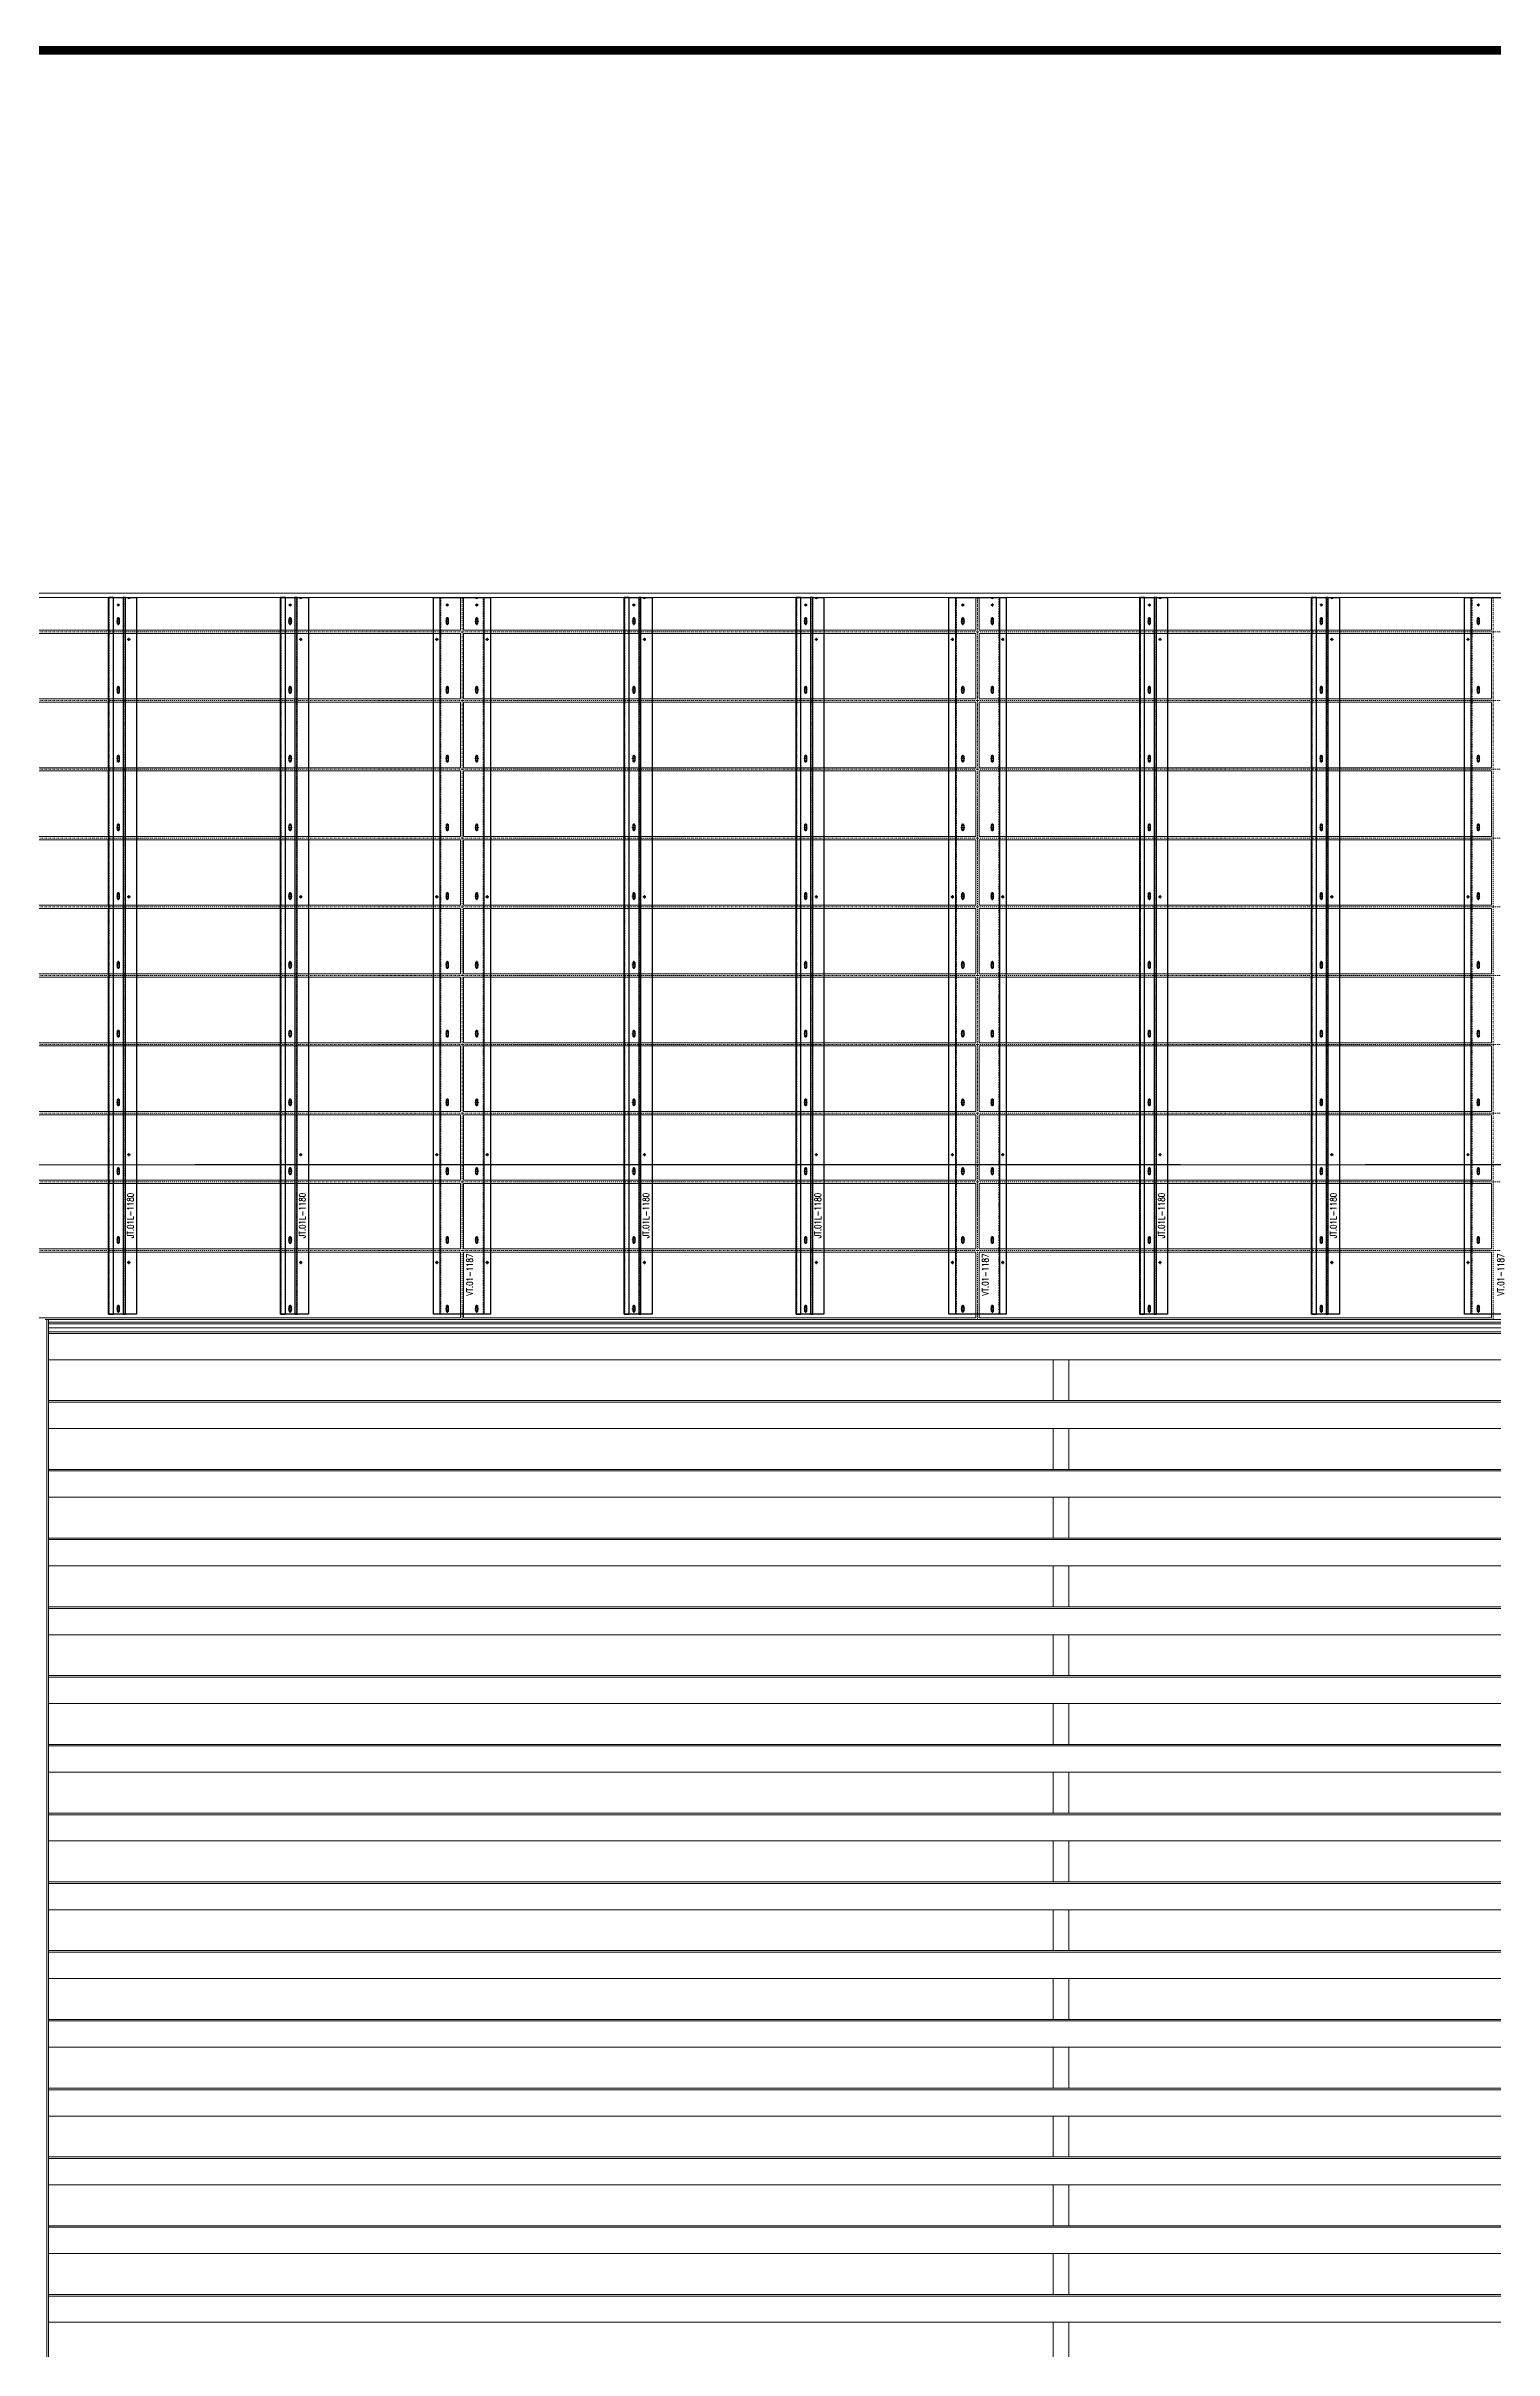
# Model space of a CAD drawing. Header units: inches. Extents: x 841 to 14369, y -4386 to -3225.
# Drawn here: x 1765.3 to 1933.8, y -3918.6 to -3650.6 of the extents above; entities that cross this region are included whole.
import ezdxf
from ezdxf.xclip import XClip

# ---------------------------------------------------------------- set-up
doc = ezdxf.new("R2010")
doc.units = ezdxf.units.IN
doc.header["$MEASUREMENT"] = 0
doc.header["$XCLIPFRAME"] = 0
for name, pattern in [('NBK_Center', [0.541667, 0.333333, -0.0625, 0.083333, -0.0625]), ('NBK_Center2', [0.270833, 0.166667, -0.03125, 0.041667, -0.03125]), ('NBK_CenterX2', [1.083333, 0.666667, -0.125, 0.166667, -0.125]), ('NBK_Hidden', [0.125, 0.083333, -0.041667])]:
    doc.linetypes.add(name, pattern=pattern)
doc.layers.get('Defpoints').update_dxf_attribs({"color": 250, "lineweight": 0})
for name, color, linetype, lineweight in [('!Arch2', 8, 'Continuous', 9), ('!Extrusion', 140, 'Continuous', 25), ('!Gridline', 112, 'NBK_CenterX2', 5), ('!Linetype_Center', 220, 'NBK_Center', 9), ('!Linetype_Center2', 222, 'NBK_Center2', 9), ('!Terracotta', 31, 'Continuous', 20)]:
    doc.layers.add(name, color=color, linetype=linetype, lineweight=lineweight)
doc.styles.add('Romans', font='romans.shx', dxfattribs={"width": 0.8})

# ---------------------------------------------------------------- blocks, each defined once
blk = doc.blocks.new('A$C5F5E00A7')
blk.add_line((2853.84, 0), (-187.78, 0))
blk.add_line((2853.84, 0), (-187.78, 0))
blk = doc.blocks.new('A$C5F5E02A7')
for p, q in [((23.75, 324.5), (-2525, 324.5)), ((-2202.31, 240), (-209.69, 240)), ((-2202.31, 60), (-2202.31, 240)), ((-2202.12, 60), (-2202.12, 240)), ((-211.29, 239.66), (-2202.12, 239.66)), ((-211.29, 239.48), (-2202.12, 239.48)), ((-211.29, 239), (-2202.12, 239)), ((-211.29, 238.55), (-2202.12, 238.55)), ((-211.29, 238.37), (-2202.12, 238.37)), ((-211.29, 235.31), (-2202.12, 235.31)), ((-2085.2, 230.55), (-2085.2, 235.31)), ((-2083.39, 235.31), (-2083.39, 230.55)), ((-211.29, 230.55), (-2202.12, 230.55)), ((-211.29, 230.37), (-2202.12, 230.37)), ((-211.29, 227.31), (-2202.12, 227.31)), ((-2085.2, 222.55), (-2085.2, 227.31)), ((-2083.39, 227.31), (-2083.39, 222.55)), ((-211.29, 222.55), (-2202.12, 222.55)), ((-211.29, 222.37), (-2202.12, 222.37)), ((-211.29, 219.31), (-2202.12, 219.31)), ((-2085.2, 214.55), (-2085.2, 219.31)), ((-2083.39, 219.31), (-2083.39, 214.55)), ((-211.29, 214.55), (-2202.12, 214.55)), ((-211.29, 214.37), (-2202.12, 214.37)), ((-211.29, 211.31), (-2202.12, 211.31)), ((-2085.2, 206.55), (-2085.2, 211.31)), ((-2083.39, 211.31), (-2083.39, 206.55)), ((-211.29, 206.55), (-2202.12, 206.55)), ((-211.29, 206.37), (-2202.12, 206.37)), ((-211.29, 203.31), (-2202.12, 203.31)), ((-2085.2, 198.55), (-2085.2, 203.31)), ((-2083.39, 203.31), (-2083.39, 198.55)), ((-211.29, 198.55), (-2202.12, 198.55)), ((-211.29, 198.37), (-2202.12, 198.37)), ((-211.29, 195.31), (-2202.12, 195.31)), ((-2085.2, 190.55), (-2085.2, 195.31)), ((-2083.39, 195.31), (-2083.39, 190.55)), ((-211.29, 190.55), (-2202.12, 190.55)), ((-211.29, 190.37), (-2202.12, 190.37)), ((-211.29, 187.31), (-2202.12, 187.31)), ((-2085.2, 182.55), (-2085.2, 187.31)), ((-2083.39, 187.31), (-2083.39, 182.55)), ((-211.29, 182.55), (-2202.12, 182.55)), ((-211.29, 182.37), (-2202.12, 182.37)), ((-211.29, 179.31), (-2202.12, 179.31)), ((-2085.2, 174.55), (-2085.2, 179.31)), ((-2083.39, 179.31), (-2083.39, 174.55)), ((-211.29, 174.55), (-2202.12, 174.55)), ((-211.29, 174.37), (-2202.12, 174.37)), ((-211.29, 171.31), (-2202.12, 171.31)), ((-2085.2, 166.55), (-2085.2, 171.31)), ((-2083.39, 171.31), (-2083.39, 166.55)), ((-211.29, 166.55), (-2202.12, 166.55)), ((-211.29, 166.37), (-2202.12, 166.37)), ((-211.29, 163.31), (-2202.12, 163.31)), ((-2085.2, 158.55), (-2085.2, 163.31)), ((-2083.39, 163.31), (-2083.39, 158.55)), ((-211.29, 158.55), (-2202.12, 158.55)), ((-211.29, 158.37), (-2202.12, 158.37)), ((-211.29, 155.31), (-2202.12, 155.31)), ((-2085.2, 150.55), (-2085.2, 155.31)), ((-2083.39, 155.31), (-2083.39, 150.55)), ((-211.29, 150.55), (-2202.12, 150.55)), ((-211.29, 150.37), (-2202.12, 150.37)), ((-211.29, 147.31), (-2202.12, 147.31)), ((-2085.2, 142.55), (-2085.2, 147.31)), ((-2083.39, 147.31), (-2083.39, 142.55)), ((-211.29, 142.55), (-2202.12, 142.55)), ((-211.29, 142.37), (-2202.12, 142.37)), ((-211.29, 139.31), (-2202.12, 139.31)), ((-2085.2, 134.55), (-2085.2, 139.31)), ((-2083.39, 139.31), (-2083.39, 134.55)), ((-211.29, 134.55), (-2202.12, 134.55)), ((-211.29, 134.37), (-2202.12, 134.37)), ((-211.29, 131.31), (-2202.12, 131.31)), ((-2085.2, 126.55), (-2085.2, 131.31)), ((-2083.39, 131.31), (-2083.39, 126.55)), ((-211.29, 126.55), (-2202.12, 126.55)), ((-211.29, 126.37), (-2202.12, 126.37)), ((-211.29, 123.31), (-2202.12, 123.31)), ((-2085.2, 118.55), (-2085.2, 123.31)), ((-2083.39, 123.31), (-2083.39, 118.55))]:
    blk.add_line(p, q)
blk = doc.blocks.new('A$C5F5E3900')
at = {"layer": '!Linetype_Center2'}
for p, q in [((2374.75, 324), (199.25, 324)), ((342, 240), (342, 324)), ((402, 240), (402, 324)), ((462, 240), (462, 324)), ((199.25, 320), (2374.75, 320)), ((199.25, 312), (2374.75, 312)), ((199.25, 304), (2374.75, 304)), ((199.25, 296), (2374.75, 296)), ((199.25, 288), (2374.75, 288)), ((199.25, 280), (2374.75, 280)), ((199.25, 272), (2374.75, 272)), ((199.25, 264), (2374.75, 264)), ((199.25, 256), (2374.75, 256)), ((199.25, 248), (2374.75, 248)), ((293.5, 240), (2286.5, 240))]:
    blk.add_line(p, q, dxfattribs=at)
at = {"layer": '!Terracotta'}
for points in [[(341.81, 320.19), (282.19, 320.19), (282.19, 324), (341.81, 324)], [(342.19, 320.19), (401.81, 320.19), (401.81, 324), (342.19, 324)], [(461.81, 320.19), (402.19, 320.19), (402.19, 324), (461.81, 324)], [(341.81, 319.81), (282.19, 319.81), (282.19, 312.19), (341.81, 312.19)], [(342.19, 319.81), (401.81, 319.81), (401.81, 312.19), (342.19, 312.19)], [(461.81, 319.81), (402.19, 319.81), (402.19, 312.19), (461.81, 312.19)], [(341.81, 304.19), (282.19, 304.19), (282.19, 311.81), (341.81, 311.81)], [(342.19, 304.19), (401.81, 304.19), (401.81, 311.81), (342.19, 311.81)], [(461.81, 304.19), (402.19, 304.19), (402.19, 311.81), (461.81, 311.81)], [(341.81, 303.81), (282.19, 303.81), (282.19, 296.19), (341.81, 296.19)], [(342.19, 303.81), (401.81, 303.81), (401.81, 296.19), (342.19, 296.19)], [(461.81, 303.81), (402.19, 303.81), (402.19, 296.19), (461.81, 296.19)], [(341.81, 288.19), (282.19, 288.19), (282.19, 295.81), (341.81, 295.81)], [(342.19, 288.19), (401.81, 288.19), (401.81, 295.81), (342.19, 295.81)], [(461.81, 288.19), (402.19, 288.19), (402.19, 295.81), (461.81, 295.81)], [(341.81, 287.81), (282.19, 287.81), (282.19, 280.19), (341.81, 280.19)], [(342.19, 287.81), (401.81, 287.81), (401.81, 280.19), (342.19, 280.19)], [(461.81, 287.81), (402.19, 287.81), (402.19, 280.19), (461.81, 280.19)], [(341.81, 272.19), (282.19, 272.19), (282.19, 279.81), (341.81, 279.81)], [(342.19, 272.19), (401.81, 272.19), (401.81, 279.81), (342.19, 279.81)], [(461.81, 272.19), (402.19, 272.19), (402.19, 279.81), (461.81, 279.81)], [(341.81, 271.81), (282.19, 271.81), (282.19, 264.19), (341.81, 264.19)], [(342.19, 271.81), (401.81, 271.81), (401.81, 264.19), (342.19, 264.19)], [(461.81, 271.81), (402.19, 271.81), (402.19, 264.19), (461.81, 264.19)], [(341.81, 256.19), (282.19, 256.19), (282.19, 263.81), (341.81, 263.81)], [(342.19, 256.19), (401.81, 256.19), (401.81, 263.81), (342.19, 263.81)], [(461.81, 256.19), (402.19, 256.19), (402.19, 263.81), (461.81, 263.81)], [(341.81, 255.81), (282.19, 255.81), (282.19, 248.19), (341.81, 248.19)], [(342.19, 255.81), (401.81, 255.81), (401.81, 248.19), (342.19, 248.19)], [(461.81, 255.81), (402.19, 255.81), (402.19, 248.19), (461.81, 248.19)], [(293.31, 240.19), (293.31, 240.19), (341.81, 240.19), (341.81, 247.81), (282.19, 247.81), (282.19, 240.19)], [(342.19, 247.81), (401.81, 247.81), (401.81, 240.19), (342.19, 240.19)], [(461.81, 247.81), (402.19, 247.81), (402.19, 240.19), (461.81, 240.19)]]:
    blk.add_lwpolyline(points, close=True, dxfattribs=at)
blk = doc.blocks.new('A$C5F5E469F')
at = {"layer": '!Arch2', "color": 1}
blk.add_blockref('A$C5F5E02A7', (2568, 0), dxfattribs=at)
at = {"color": 1}
blk.add_blockref('A$C5F5E3900', (72, 0), dxfattribs=at)
blk = doc.blocks.new('GRID_ELEV NORTH_N')
at = {"layer": '!Gridline'}
blk.add_line((-6.5042, 10.7137, 7.8434), (15.1097, 10.7137, 7.8434), dxfattribs=at)
blk = doc.blocks.new('WEEP HOLE')
at = {"layer": '!Linetype_Center'}
for p, q in [((-0.22, 0.37), (0.22, 0.37)), ((0, 0.83), (0, -0.08))]:
    blk.add_line(p, q, dxfattribs=at)
at = {"color": 0}
blk.add_lwpolyline([(-0.14, 0.61), (-0.14, 0.14, 0.414214), (0, 0, 0.414214), (0.14, 0.14), (0.14, 0.61, 0.414214), (0, 0.75, 0.414214)], format="xyb", close=True, dxfattribs=at)
blk = doc.blocks.new('TAP HOLE_5mm')
at = {"layer": '!Linetype_Center2'}
for points in [[(-0.18, 0), (0.18, 0)], [(0, 0.18), (0, -0.18)]]:
    blk.add_lwpolyline(points, dxfattribs=at)
blk.add_circle((0, 0), 0.101)
blk = doc.blocks.new('VT.01-1187')
at = {"layer": '!Extrusion'}
blk.add_lwpolyline([(3.33, 0), (-3.33, 0), (-3.33, 83.38), (1.58, 83.38, 1), (1.86, 83.38), (3.33, 83.38)], format="xyb", close=True, dxfattribs=at)
blk.add_lwpolyline([(1.86, 83.38), (2.54, 83.38), (2.54, 0), (-2.54, 0), (-2.54, 83.38), (1.58, 83.38)], dxfattribs=at)
at = {"layer": '!Extrusion', "linetype": 'NBK_Hidden'}
blk.add_lwpolyline([(1.86, 83.38), (2.46, 83.38), (2.46, 0), (-2.46, 0), (-2.46, 83.38), (1.58, 83.38)], dxfattribs=at)
at = {"layer": '!Extrusion', "rotation": 360}
for name, p in [('WEEP HOLE', (-1.72, 80.25)), ('TAP HOLE_5mm', (-1.72, 82.5)), ('WEEP HOLE', (1.72, 80.25)), ('TAP HOLE_5mm', (1.72, 82.5)), ('TAP HOLE_5mm', (-2.93, 78.49)), ('TAP HOLE_5mm', (2.93, 78.49)), ('WEEP HOLE', (-1.72, 72.25)), ('WEEP HOLE', (1.72, 72.25)), ('WEEP HOLE', (-1.72, 64.25)), ('WEEP HOLE', (1.72, 64.25)), ('WEEP HOLE', (-1.72, 56.25)), ('WEEP HOLE', (1.72, 56.25)), ('TAP HOLE_5mm', (-2.93, 48.54)), ('WEEP HOLE', (-1.72, 48.25)), ('WEEP HOLE', (1.72, 48.25)), ('TAP HOLE_5mm', (2.93, 48.54)), ('WEEP HOLE', (-1.72, 40.25)), ('WEEP HOLE', (1.72, 40.25)), ('WEEP HOLE', (-1.72, 32.25)), ('WEEP HOLE', (1.72, 32.25)), ('WEEP HOLE', (-1.72, 24.25)), ('WEEP HOLE', (1.72, 24.25)), ('TAP HOLE_5mm', (-2.93, 18.54)), ('WEEP HOLE', (-1.72, 16.25)), ('WEEP HOLE', (1.72, 16.25)), ('TAP HOLE_5mm', (2.93, 18.54)), ('WEEP HOLE', (-1.72, 8.25)), ('WEEP HOLE', (1.72, 8.25)), ('TAP HOLE_5mm', (-2.93, 6)), ('TAP HOLE_5mm', (2.93, 6)), ('WEEP HOLE', (-1.72, 0.24)), ('WEEP HOLE', (1.72, 0.24))]:
    blk.add_blockref(name, p, dxfattribs=at)
at = {"layer": 'Defpoints', "color": 1, "insert": (0.89, 4.59), "char_height": 0.75, "width": 1.65, "attachment_point": 5, "rotation": 90, "style": 'Romans'}
blk.add_mtext('VT.01-1187', dxfattribs=at)
blk = doc.blocks.new('JT.01L-1180')
at = {"layer": '!Extrusion'}
for points in [[(0.57, 0), (0.57, 83.38), (0, 83.38), (0, 0)], [(1.95, 0), (1.95, 83.38), (1.69, 83.38), (1.69, 0)]]:
    blk.add_lwpolyline(points, close=True, dxfattribs=at)
blk.add_lwpolyline([(0, 0), (0, 83.38), (2.22, 83.38, 1), (2.5, 83.38), (3.25, 83.38), (3.25, 0)], format="xyb", close=True, dxfattribs=at)
at = {"layer": '!Extrusion', "linetype": 'NBK_Hidden'}
for points in [[(0.08, 0), (0.08, 83.38), (0, 83.38), (0, 0)], [(1.95, 0), (1.95, 83.38), (1.87, 83.38), (1.87, 0)]]:
    blk.add_lwpolyline(points, close=True, dxfattribs=at)
at = {"layer": '!Extrusion'}
for p in [(1.13, 80.25), (1.13, 72.25), (1.13, 64.25), (1.13, 56.25), (1.13, 48.25), (1.13, 40.25), (1.13, 32.25), (1.13, 24.25), (1.13, 16.25), (1.13, 8.25), (1.13, 0.24)]:
    blk.add_blockref('WEEP HOLE', p, dxfattribs=at)
at = {"layer": '!Extrusion', "rotation": 360}
for p in [(1.13, 82.5), (2.36, 78.49), (2.36, 48.54), (2.36, 18.54), (2.36, 6)]:
    blk.add_blockref('TAP HOLE_5mm', p, dxfattribs=at)
at = {"layer": 'Defpoints', "color": 2, "insert": (2.54, 11.46), "char_height": 0.75, "width": 1.65, "attachment_point": 5, "rotation": 90, "style": 'Romans'}
blk.add_mtext('JT.01L-1180', dxfattribs=at)
blk = doc.blocks.new('NORTH PENTHOUSE TRACK')
at = {"color": 144}
for p in [(372.87, 240.62), (392.87, 240.62), (432.87, 240.62), (452.87, 240.62), (492.87, 240.62), (512.87, 240.62)]:
    blk.add_blockref('JT.01L-1180', p, dxfattribs=at)
at = {"color": 6}
for p in [(414, 240.62), (474, 240.62), (534, 240.62)]:
    blk.add_blockref('VT.01-1187', p, dxfattribs=at)

msp = doc.modelspace()

# ---------------------------------------------------------------- linework, layer by layer
at = {"layer": 'Defpoints', "color": 2, "const_width": 1}
msp.add_lwpolyline([(1293.02, -3651.07), (4092.6, -3651.07), (4092.6, -4190.12), (1293.02, -4190.12)], close=True, dxfattribs=at)

# ---------------------------------------------------------------- block references
ref = msp.add_blockref('GRID_ELEV NORTH_N', (1969.71, -5623.81, -1349.31), dxfattribs=dict(xscale=172.031999999448, yscale=172.031999999448, zscale=172.031999999448))
XClip(ref).set_block_clipping_path([(-7.0316507845, 8.3338612674), (70.2019192724, 15.9895587659)])
at = {"color": 1}
msp.add_blockref('A$C5F5E469F', (1399.71, -4038.72), dxfattribs=at)
at = {"color": 144}
msp.add_blockref('NORTH PENTHOUSE TRACK', (1399.71, -4038.72), dxfattribs=at)
at = {"layer": 'Defpoints', "color": 1}
msp.add_blockref('A$C5F5E00A7', (1399.71, -3780.72), dxfattribs=at)

doc.saveas('drawing.dxf')
